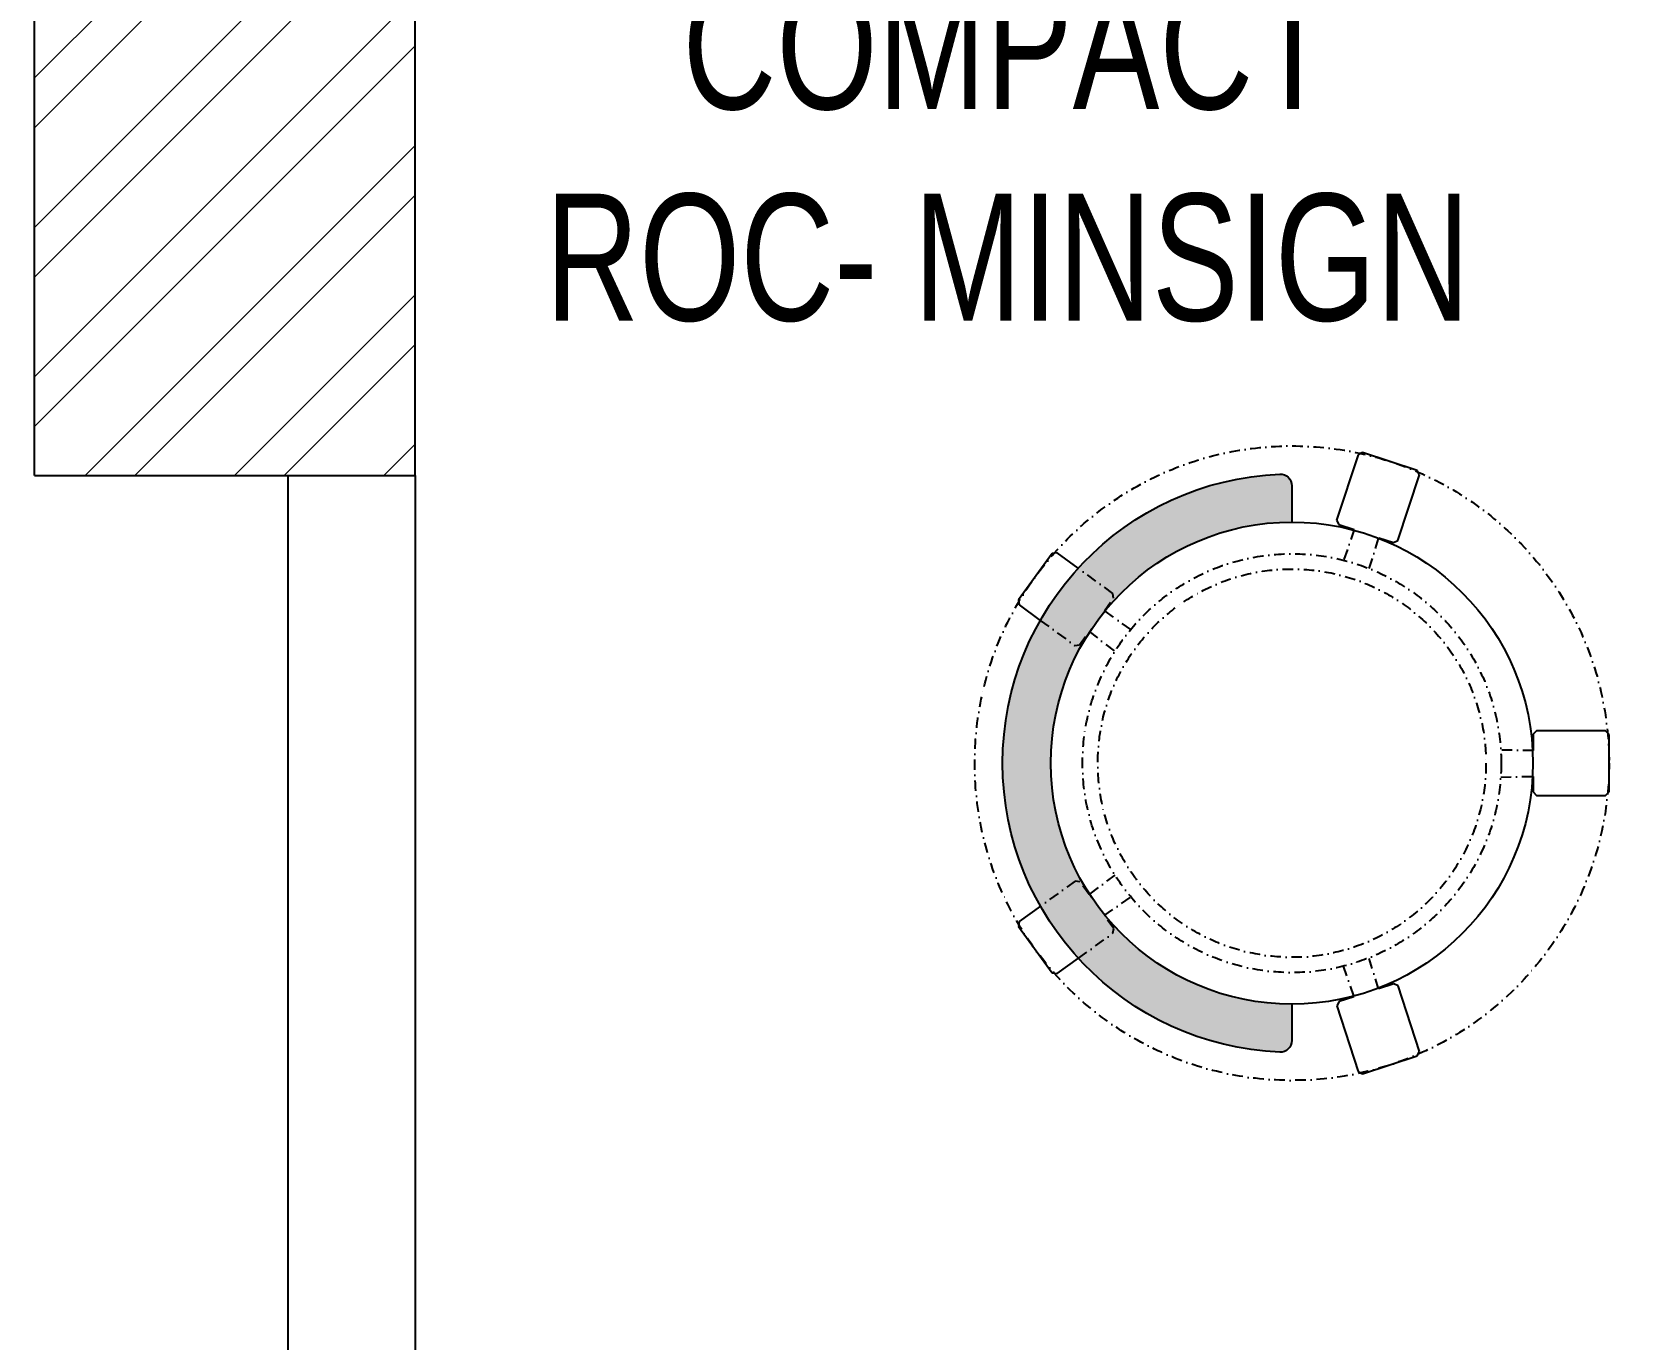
# Model space of a CAD drawing. Header units: feet. Extents: x 5230836 to 5248056, y -5286305 to -5270052.
# Drawn here: x 5234536 to 5235796, y -5272734 to -5271704 of the extents above; entities that cross this region are included whole.
import ezdxf

# ---------------------------------------------------------------- set-up
doc = ezdxf.new("R2010")
doc.units = ezdxf.units.FT
doc.header["$LTSCALE"] = 33
doc.header["$MEASUREMENT"] = 0
doc.linetypes.add('DASHDOT2', pattern=[0.5, 0.25, -0.125, 0, -0.125])
doc.layers.add('A-WALL', color=1, linetype='Continuous')
for name, color, linetype, lineweight in [('HATCH', 9, 'Continuous', 9), ('LENS-FURNITURE', 13, 'Continuous', 9), ('LENS-PARTITION', 21, 'Continuous', 25), ('LENS_DIMENSION', 193, 'Continuous', 0), ('LENS_TEXT', 31, 'Continuous', 5), ('LN-ELEVATION-1', 81, 'Continuous', 25), ('LN-HATCH', 251, 'Continuous', 0)]:
    doc.layers.add(name, color=color, linetype=linetype, lineweight=lineweight)
doc.styles.get("Standard").update_dxf_attribs({"font": 'GILC____.TTF'})

# ---------------------------------------------------------------- blocks, each defined once
blk = doc.blocks.new('A$C9f357b42')
at = {"layer": 'LN-HATCH'}
h = blk.add_hatch(dxfattribs=at)
h.set_pattern_fill('ANSI32', color=256, scale=222)
h.set_pattern_definition([(45, (-2874879.743362629, 5452752.582353802), (-58.86663953378008, 58.86663953378008), []), (45, (-2874840.498936338, 5452752.582353802), (-58.86663953378008, 58.86663953378008), [])])
h.paths.add_polyline_path([(-17063.19999999925, 4359.923224005848), (-17063.19999999925, 3511.923224005848), (-17193.19999999925, 3511.923224005848), (-17193.19999999925, 2401.923224005849), (-16893.19999999925, 2401.923224005849), (-16893.19999999925, 3211.923224005848), (-16763.19999999925, 3211.923224005848), (-16763.19999999925, 4059.923224005848), (-16403.19999999925, 4059.923224005848), (-16403.19999999925, 3211.923224005848), (-15522.19999999925, 3211.923224005848), (-15522.19999999925, 3511.923224005848), (-16103.19999999925, 3511.923224005848), (-16103.19999999925, 4359.923224005848)])
h.paths.add_polyline_path([(-14163.19999999925, 4402.923224005848), (-14163.19999999925, 3511.923224005848), (-14376.19999999925, 3511.923224005848), (-14376.19999999925, 3211.923224005848), (-13863.19999999925, 3211.923224005848), (-13863.19999999925, 4102.923224005848), (-13517.19999999925, 4102.923224005848), (-13517.19999999925, 4061.923224005847), (-13517.19999999925, 2401.923224005849), (-13217.19999999925, 2401.923224005849), (-13217.19999999925, 4102.923224005848), (-12984.19999999925, 4102.923224005848), (-12984.19999999925, 3530.923224005849), (-12178.18507623207, 3530.923224005849), (-12178.18507623207, 3830.923224005849), (-12684.19999999925, 3830.923224005849), (-12684.19999999925, 4402.923224005848), (-13517.19999999925, 4402.923224005848)])
h.paths.add_polyline_path([(-10139.19999999925, 4402.923224005848), (-10139.19999999925, 3830.923224005849), (-10658.18507623207, 3830.923224005849), (-10658.18507623207, 3530.923224005849), (-9839.199999999255, 3530.923224005849), (-9839.199999999255, 4102.923224005848), (-9600.199999999253, 4102.923224005848), (-9600.199999999253, 2773.252177907154), (-8833.582790633576, 2773.252177907154), (-8833.582790633576, -300.4122539568925), (-8533.58275572333, -300.4122539568925), (-8533.724577196874, 0), (-8535.181411281226, 3073.394297085703), (-9300.199999999255, 3073.031798448414), (-9300.199999999255, 4402.923224005848)])
h.paths.add_polyline_path([(-7300.724515060894, 0), (-7300.582618532875, -300.4122539568925), (-4390.34135208372, -300.4122539568925), (-4390.380597678956, 0)])
h.paths.add_polyline_path([(-3157.380533340387, 0), (-3157.341362593696, -300.4122539572418), (-300, -300.4122539568925), (-300, -2187.821687894873), (0, -2187.821687894873), (0, 0)])
h.paths.add_polyline_path([(-300, -2187.821687894873), (-300, -3754.039202746004), (-1646.199999999255, -3754.214974945411), (-1646.199999999255, -2187.821687894873), (-1946.199999999255, -2187.821687894873), (-1946.199999999255, -4563.419980168343), (-1646.199999999255, -4563.419980168343), (-1646.199999999255, -4054.214977502822), (-300, -4054.039205303416), (-300, -4563.419980168343), (0, -4563.419980168343), (0, -2187.821687894873)])
h.paths.add_polyline_path([(-300, -4563.419980168343), (-300, -7258.076775994152), (-1946.199999999255, -7258.076775994152), (-1946.199999999255, -7558.076775994152), (0, -7558.076775994152), (0, -4563.419980168343)])
h.paths.add_polyline_path([(-1946.199999999255, -4563.419980168343), (-1946.199999999255, -6087.076775994152), (-1778.914285713806, -6087.076775994152), (-1646.199999999255, -6087.076775994152), (-1646.199999999255, -4563.419980168343)], flags=17)
h.paths.add_polyline_path([(-6192.199999999255, -1383.076775994152), (-6192.199999999255, -2187.821687894873), (-5892.214883143083, -2187.821687894873), (-5892.205548270606, -1683.076775994152), (-1946.199999999255, -1683.076775994152), (-1946.199999999255, -2187.821687894873), (-1646.199999999255, -2187.821687894873), (-1646.199999999255, -1383.076775994152)])
h.paths.add_polyline_path([(-6192.199999999255, -2187.821687894873), (-6192.199999999255, -4563.419980168343), (-5892.258818021044, -4563.419980168343), (-5892.214883143083, -2187.821687894873)])
h.paths.add_polyline_path([(-6192.199999999255, -4563.419980168343), (-6192.199999999255, -5787.076775994152), (-5892.28144861944, -5787.076775994152), (-5892.258818021044, -4563.419980168343)])
h.paths.add_polyline_path([(-6192.199999999255, -5787.076775994152), (-6192.199999999255, -6087.076775994152), (-5892.286996890791, -6087.076775994152), (-5892.28144861944, -5787.076775994152)])
h.paths.add_polyline_path([(-4145.199999999255, -7258.076775994152), (-4145.199999999255, -7558.076775994152), (-3717.199999999255, -7558.076775994152), (-3717.199999999255, -7258.076775994152)])
at = {"layer": 'A-WALL'}
for p, q in [((-13217.19999999925, 2401.923224005849), (-13217.19999999925, 4102.923224005848)), ((-13517.19999999925, 2401.923224005849), (-13517.19999999925, 4061.923224005847)), ((-13517.19999999925, 2401.923224005849), (-13217.19999999925, 2401.923224005849))]:
    blk.add_line(p, q, dxfattribs=at)
blk = doc.blocks.new('DR STOOL')
at = {"layer": 'HATCH'}
h = blk.add_hatch(dxfattribs=at)
h.set_pattern_fill('ANSI36', color=250, angle=-90.00000000000001)
h.set_pattern_definition([(315, (-227.8099174643867, 917.3997257252777), (6.173926083235043, -1.683798022700468), [7.9375, -1.587499999999999, 0, -1.587499999999999])])
edge = h.paths.add_edge_path()
edge.add_line((-190.0000000041909, 4.511094e-10), (-218.6899174675346, 4.511094e-10))
edge.add_arc((-218.6899174670689, 9.120000000388245), 9.119999999940092, 177.6119845363388, 269.9999999996136, ccw=False)
edge.add_arc((-1.8626451e-09, 3.565219e-10), 228.000000002257, 2.3880154632688004, 177.6119845367313, ccw=False)
edge.add_arc((218.6899174633436, 9.120000000497384), 9.120000000051716, -90.00000000034493, 2.3880154629299, ccw=False)
edge.add_line((218.6899174633436, 4.511094e-10), (190, 4.511094e-10))
edge.add_arc((-1.8626451e-09, 4.511094e-10), 190.000000001979, -1.27e-14, 180)
at = {"layer": 'LN-ELEVATION-1', "color": 1, "ltscale": 100}
for p, q in [((-128.6221585394814, 215.4841044476634), (-165.2704676063731, 189.0243927398114)), ((-124.7228340068832, 214.8545704018979), (-128.6221585394814, 215.4841044476634)), ((-112.6981821293011, 198.1996966340157), (-124.7228340068832, 214.8545704018979)), ((124.7553772013634, 214.9803744515593), (112.5488144652918, 198.2845540212292)), ((128.7014972954057, 215.5933048763618), (124.7553772013634, 214.9803744515593)), ((128.7014972954057, 215.5933048763618), (124.7553772013634, 214.9803744515593)), ((165.1911288509145, 188.915192311113), (128.7014972954057, 215.5933048763618)), ((165.1911288509145, 188.915192311113), (128.7014972954057, 215.5933048763618)), ((-165.2704676063731, 189.0243927398114), (-165.9069543029182, 185.0820035930228)), ((-165.9069543029182, 185.0820035930228), (-153.8003208162263, 168.3135803133482)), ((153.6734594982117, 168.4294150282658), (165.7973639420234, 185.0121775862135)), ((165.7973639420234, 185.0121775862135), (165.1911288509145, 188.915192311113)), ((165.7973639420234, 185.0121775862135), (165.1911288509145, 188.915192311113)), ((-191.2928382232785, -35.45407700946089), (-242.9550312487409, -52.24013893969095)), ((-187.9259491492994, -37.1695928365807), (-191.2928382232785, -35.45407700946089)), ((-184.1424400564283, -48.81403796559607), (-187.9259491492994, -37.1695928365807)), ((188.0651108901948, -36.96233201187715), (184.0504167033359, -49.19388854173303)), ((191.3981811110861, -35.27656588272658), (188.0651108901948, -36.96233201187715)), ((243.0100176925771, -52.21682526778022), (191.3981811110861, -35.27656588272658)), ((-242.9550312487409, -52.24013893969095), (-244.7482102331705, -55.75945052818861)), ((-244.7482102331705, -55.75945052818861), (-230.7800458371639, -98.74904560100549)), ((230.715890809428, -98.7280946081737), (244.8123673382215, -55.78040257930116)), ((244.8123673382215, -55.78040257930116), (243.0100176925771, -52.21682526778022)), ((-173.8639617776498, -80.4479453730819), (-177.8421125086024, -68.2044548037811)), ((177.6922140880488, -68.56540505095472), (173.8739495249465, -80.1985000452405)), ((-227.2218665438704, -100.5620286722478), (-175.5596735184081, -83.7759667420105)), ((-175.5596735184081, -83.7759667420105), (-173.8639617776498, -80.4479453730819)), ((173.8739495249465, -80.1985000452405), (175.5794035866856, -83.5704969359358)), ((175.5794035866856, -83.5704969359358), (227.1912401677109, -100.5107563209894)), ((-230.7800458371639, -98.74904560100549), (-227.2218665438704, -100.5620286722478)), ((227.1912401677109, -100.5107563209894), (230.715890809428, -98.7280946081737)), ((-22.72193054761737, -190.2142363802995), (-25.39390889601782, -192.886214728569)), ((-25.39390889601782, -192.886214728569), (-25.39390889601782, -247.2070584567482)), ((-10.47823652112856, -190.2142363802995), (-22.72193054761737, -190.2142363802995)), ((22.78362171910703, -190.2142363802995), (9.910054048988968, -190.2142363802995)), ((25.42475448176265, -192.8553691428751), (22.78362171910703, -190.2142363802995)), ((25.42475448176265, -247.1762128710543), (25.42475448176265, -192.8553691428751)), ((-25.39390889601782, -247.2070584567482), (-22.60096735274419, -250)), ((-22.60096735274419, -250), (22.60096735274419, -250)), ((22.60096735274419, -250), (25.42475448176265, -247.1762128710543))]:
    blk.add_line(p, q, dxfattribs=at)
at = {"layer": 'LN-ELEVATION-1', "linetype": 'DASHDOT2'}
for p, q in [((-92.92521573789418, 170.8129362839827), (-112.6981821293011, 198.1996966340157)), ((112.5488144652918, 198.2845540212292), (92.69529851106927, 171.1294289919315)), ((-153.8003208162263, 168.3135803133482), (-134.1093360339291, 141.0403694751003)), ((-103.4542870586738, 159.9154408004979), (-93.52748446213081, 167.0824927485227)), ((-93.52748446213081, 167.0824927485227), (-92.92521573789418, 170.8129362839827)), ((92.69529851106927, 171.1294289919315), (93.26858203159645, 167.4385604566923)), ((93.26858203159645, 167.4385604566923), (103.6608748426661, 159.8406005539291)), ((133.7372852512635, 141.1612321265929), (153.6734594982117, 168.4294150282658)), ((-88.15393704269081, 139.4771787207864), (-103.4542870586738, 159.9154408004979)), ((103.6608748426661, 159.8406005539291), (88.19885099539533, 139.4487815762331)), ((-134.1093360339291, 141.0403694751003), (-130.4219571123831, 140.4450534014686)), ((-130.4219571123831, 140.4450534014686), (-119.9844727469608, 147.9808124662595)), ((-119.9844727469608, 147.9808124662595), (-105.3687285655178, 126.9741353208374)), ((105.4096150295809, 126.94019481352), (120.1194891873747, 147.8074627162714)), ((120.1194891873747, 147.8074627162714), (130.0033113472163, 140.5812532722048)), ((130.0033113472163, 140.5812532722048), (133.7372852512635, 141.1612321265929)), ((-159.954806596972, -40.49024384317454), (-184.1424400564283, -48.81403796559607)), ((184.0504167033359, -49.19388854173303), (159.8786162491887, -40.79004861696012)), ((-177.8421125086024, -68.2044548037811), (-153.4148110738024, -60.73628028803068)), ((153.3006618716754, -61.02382378749462), (177.6922140880488, -68.56540505095472)), ((-10.92024635523557, -164.6382343793375), (-10.47823652112856, -190.2142363802995)), ((9.910054048988968, -190.2142363802995), (10.35584833659231, -164.674698740353))]:
    blk.add_line(p, q, dxfattribs=at)
at = {"layer": 'LN-ELEVATION-1', "color": 1, "ltscale": 100}
blk.add_lwpolyline([(-190.0000000023283, 0), (-218.6899174656719, 0, -0.4264743413925903), (-227.8019973598421, 9.5, -0.959166304662544), (227.8019973593764, 9.5, -0.4264743413925903), (218.6899174647406, 0), (190.0000000013969, 0)], format="xyb", dxfattribs=at)
at = {"layer": 'LN-ELEVATION-1', "linetype": 'DASHDOT2'}
for radius in [250, 165, 153]:
    blk.add_circle((0, 0), radius, dxfattribs=at)
at = {"layer": 'LN-ELEVATION-1', "color": 1, "ltscale": 100}
blk.add_circle((0, 0), 190, dxfattribs=at)

msp = doc.modelspace()

# ---------------------------------------------------------------- linework, layer by layer
at = {"layer": 'LENS-PARTITION'}
msp.add_lwpolyline([(5234837.967489077, -5272843.466458353), (5234737.967489078, -5272843.466458353), (5234737.967489078, -5272053.466458354), (5234837.967489077, -5272053.466458354)], close=True, dxfattribs=at)

# ---------------------------------------------------------------- block references
at = {"layer": 'LENS-FURNITURE', "rotation": 89.99999999999996}
msp.add_blockref('DR STOOL', (5235529.095382896, -5272280.101596866), dxfattribs=at)
at = {"layer": 'LENS_DIMENSION'}
msp.add_blockref('A$C9f357b42', (5248055.167489077, -5274455.38968236), dxfattribs=at)

# ---------------------------------------------------------------- texts
at = {"layer": 'LENS_TEXT', "linetype": 'Continuous', "ltscale": 3, "insert": (5235305.022448452, -5271715.343456281), "char_height": 100, "attachment_point": 5}
msp.add_mtext_dynamic_manual_height_columns('CLINIC-1 COMPACT ROC- MINSIGN', width=730.5073781448633, gutter_width=0.9999999999999992, heights=[0], dxfattribs=at)

doc.saveas('drawing.dxf')
